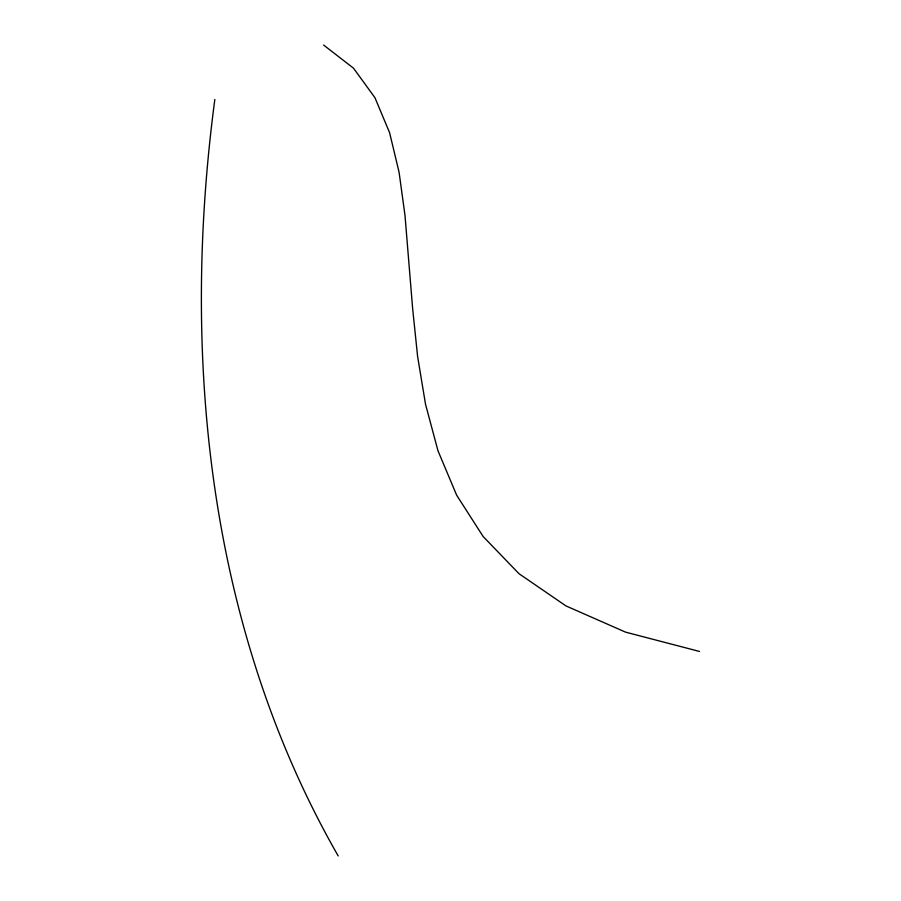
<?xml version="1.0" encoding="UTF-8"?>
<svg xmlns="http://www.w3.org/2000/svg" width="901" height="901" viewBox="0 0 901 901"><rect width="100%" height="100%" fill="white"/><g stroke="black" fill="none" stroke-linecap="round" stroke-linejoin="round"><path stroke-width="1.35" d="M214.832 99.47C180.752 355.827 207.827 628.459 338.202 855.95M699.536 651.457L625.598 632.153L565.952 605.911L518.999 573.7L483.105 536.467L456.638 495.178L437.976 450.759L425.509 404.189L417.602 356.413L412.624 308.379L404.988 215.362L399.087 172.282L389.615 132.751L374.962 97.736L353.496 68.183L323.605 45.05"/></g></svg>
